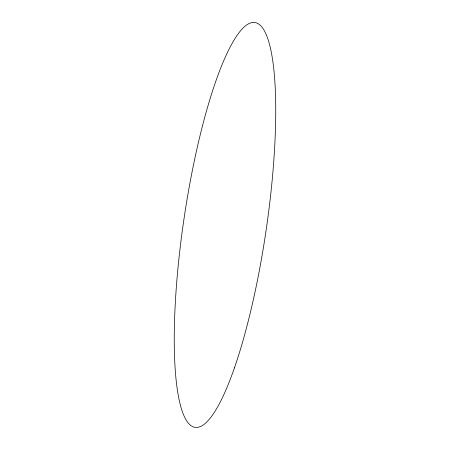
<?xml version="1.0" encoding="UTF-8"?>
<svg xmlns="http://www.w3.org/2000/svg" width="450" height="450" viewBox="0 0 450 450"><rect width="100%" height="100%" fill="white"/><g stroke="black" fill="none" stroke-linecap="round" stroke-linejoin="round"><path stroke-width="0.67" d="M234.422 367.92A204.609 41.451 -81.6 0 0 263.492 29.301A204.609 41.451 -81.6 0 0 177.086 277.774A204.609 41.451 -81.6 0 0 234.422 367.92"/></g></svg>
